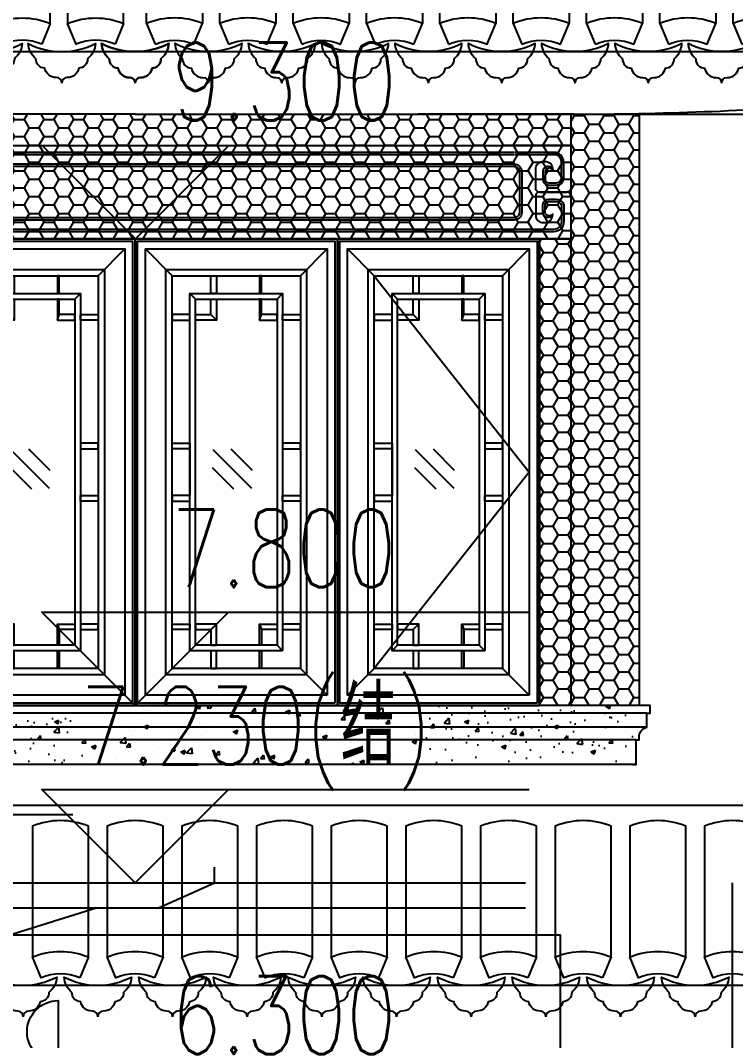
# Model space of a CAD drawing. Extents: x 296441 to 853063, y 459050 to 1117990.
# Drawn here: x 659930 to 662228, y 1060328 to 1063606 of the extents above; entities that cross this region are included whole.
import ezdxf
from ezdxf.xclip import XClip

# ---------------------------------------------------------------- set-up
doc = ezdxf.new("R2010")
doc.units = 0
doc.header["$LTSCALE"] = 1000
doc.header["$XCLIPFRAME"] = 0
for name, pattern in [('CENTER-1', [10, 6.25, -1.25, 1.25, -1.25]), ('CENTER2', [28.574999999999996, 19.05, -3.174999999999999, 3.174999999999999, -3.174999999999999]), ('E4-ELEV-S$0$HIDDEN2', [4.762499999999999, 3.175, -1.5875])]:
    doc.linetypes.add(name, pattern=pattern)
for name, color, linetype in [('00-景观-剖', 6, 'Continuous'), ('95', 95, 'Continuous'), ('E1-TEXT-S$0$A-ANNO-LEVL-TEXT', 255, 'Continuous'), ('E4-ELEV-S$0$$0$A-ELEV-HEVY', 2, 'Continuous'), ('E4-ELEV-S$0$A-ELEV-HDDN', 161, 'E4-ELEV-S$0$HIDDEN2'), ('E4-ELEV-S$0$A-ELEV-HEVY', 2, 'Continuous'), ('E4-ELEV-S$0$A-ELEV-MEDM', 4, 'Continuous'), ('E4-ELEV-S$0$A-ELEV-MEDM-HEVY', 2, 'Continuous'), ('E4-ELEV-S$0$A-ELEV-THIN', 144, 'Continuous'), ('E4-ELEV-S$0$A-ELEV-XTHIN', 5, 'Continuous'), ('E4-ELEV-S$0$LPM540255$0$A-ELEV-MEDM', 4, 'Continuous'), ('E4-ELEV-S$0$LPM540255$0$A-ELEV-THIN', 144, 'Continuous'), ('E4-ELEV-S$0$LPM540255$0$A-ELEV-THIN-GRAY', 252, 'Continuous'), ('E4-ELEV-S$0$LPM540255$0$A-WALL', 1, 'Continuous'), ('E4-TEXT-S$0$A-ANNO-LEVL', 3, 'Continuous'), ('E4-TEXT-S$0$A-ANNO-LEVL-TEXT', 255, 'Continuous'), ('E4-TEXT-S$0$G-XREF', 2, 'Continuous'), ('G-GRID', 8, 'CENTER2'), ('G-XREF', 2, 'Continuous'), ('ZT0_默认图层-----PM、LM、DY、JD', 7, 'Continuous'), ('ZT1_通用--填充---PM、LM、DY、JD', 8, 'Continuous'), ('主框线', 4, 'Continuous'), ('副框内口线', 6, 'Continuous'), ('花格栅', 6, 'Continuous'), ('铝合金花格条', 5, 'Continuous')]:
    doc.layers.add(name, color=color, linetype=linetype)
doc.layers.add('E4-ELEV-S$0$ENTR-DETL-P$0$A-ANNO-NPLT', color=215, linetype='Continuous', plot=False)
doc.layers.add('E4-TEXT-S$0$A-ANNO-NPLT', color=215, linetype='Continuous', plot=False)
doc.styles.add('E1-TEXT-S$0$GOA_01_thin_0.75', font='romans.shx', dxfattribs={"width": 0.75, "bigfont": 'hzdx.shx'})
doc.styles.add('E4-TEXT-S$0$GOA_01_thin_0.75', font='romans.shx', dxfattribs={"width": 0.75, "bigfont": 'hzdx.shx'})

# ---------------------------------------------------------------- blocks, each defined once
blk = doc.blocks.new('E4-ELEV-S$0$cfdhf')
at = {"layer": 'E4-ELEV-S$0$$0$A-ELEV-HEVY'}
blk.add_lwpolyline([(-1.164153218269348e-10, -190.000317406375), (9.999999999883585, -190.000317406375), (9.999999999883585, -110.000317406375), (19.99999999988358, -110.000317406375), (19.99999999988358, -100.000317406375, -0.3620499351813308), (44.99999999988358, -70.00031740637496), (44.99999999988358, -25.00031740637496), (54.99999999988358, -25.00031740637496), (54.99999999988358, -0.0003174063749611378), (0, 0.006060618790797889)], format="xyb", dxfattribs=at)
blk = doc.blocks.new('E4-ELEV-S$0$LPM540255$0$回纹头1A-E')
at = {"layer": 'E4-ELEV-S$0$LPM540255$0$A-ELEV-MEDM'}
for p, q in [((0, 0), (120, 0)), ((0, 0), (0, -200)), ((0, -200), (119.9999999998836, -200))]:
    blk.add_line(p, q, dxfattribs=at)
at = {"layer": 'E4-ELEV-S$0$LPM540255$0$A-ELEV-THIN'}
for points in [[(-1.164153218269348e-10, -91.99999999949068, 0.414213562390854), (7.999999999883585, -99.9999999999709), (67.00000000008731, -99.9999999999709), (7.999999999883585, -99.9999999999709), (67.00000000008731, -99.9999999999709, 0.414213562355336), (75.00000000008731, -91.9999999999709), (74.9999999999709, -50.40000000096916, 0.4142135623908541), (58.9999999999709, -34.39999999996508), (54.99999999915599, -34.39999999999418, 0.4272940225238311), (38.52088220507721, -52.43935514769692, -0.5965115786824848), (55.00000000008731, -56), (54.9999999999709, -72.0000000003929, -0.414213562355336), (46.9999999999709, -79.99999999994179), (31.00000000008731, -79.99999999991269, -0.3445430035071395), (19.99999999988358, -71.99999999991269), (19.99999999988358, -35.99999999902502, -0.414213427603688), (35.99999263870995, -19.99999999998545), (119.9999999997672, -19.99999999998545)], [(121.0000050608069, -45.00000000001455, 0.4142136971421124), (110, -56.00000000069849), (110, -143.9999999999127, 0.4142136971422424), (121.0000050606905, -154.9999999999272, 0.4142136971422424)], [(-1.164153218269348e-10, -108.0000000004511, -0.414213562390854), (7.999999999883585, -99.9999999999709), (67.00000000008731, -99.9999999999709), (7.999999999883585, -99.9999999999709), (67.00000000008731, -99.9999999999709, -0.414213562355336), (75.00000000008731, -107.9999999999709), (74.9999999999709, -149.5999999989726, -0.4142135623908541), (58.9999999999709, -165.5999999999767), (54.99999999915599, -165.5999999999476, -0.4272940225238311), (38.52088220507721, -147.5606448522449, 0.5965115786824848), (55.00000000008731, -143.9999999999418), (54.9999999999709, -127.9999999995489, 0.414213562355336), (46.9999999999709, -120), (31.00000000008731, -120.0000000000291, 0.3445430035071395), (19.99999999988358, -128.0000000000291), (19.99999999988358, -164.0000000009168, 0.414213427603688), (35.99999263870995, -179.9999999999563), (119.9999999997672, -179.9999999999563)]]:
    blk.add_lwpolyline(points, format="xyb", dxfattribs=at)
at = {"layer": 'E4-ELEV-S$0$LPM540255$0$A-ELEV-THIN-GRAY'}
for points in [[(38.48250360201928, -51.30087691385415, -0.7201932216565652), (60.00000000008731, -55.36506726680091), (59.9999999999709, -72.000000000422, -0.4142135623556092), (46.9999999999709, -84.99999999994179), (31.00000000008731, -84.99999999991269, -0.3693926074614691), (14.99999999988358, -71.99999999979627), (14.99999999988358, -35.99999999902502, -0.4142134276036953), (35.9999903383432, -14.99999999998545), (119.9999999997672, -14.99999999998545)], [(121.0000073611736, -40.00000000001455, 0.4142136971425143), (105, -56.00000000100408), (105, -143.9999999999127, 0.4142136971418046), (121.0000073611736, -159.9999999999272)], [(38.48250360201928, -148.6991230860876, 0.7201932216565652), (60.00000000008731, -144.6349327331409), (59.9999999999709, -127.9999999995198, 0.4142135623556092), (46.9999999999709, -115), (31.00000000008731, -115.0000000000291, 0.3693926074614691), (14.99999999988358, -128.0000000001455), (14.99999999988358, -164.0000000009168, 0.4142134276036953), (35.9999903383432, -184.9999999999563), (119.9999999997672, -184.9999999999563)]]:
    blk.add_lwpolyline(points, format="xyb", dxfattribs=at)
blk = doc.blocks.new('E4-ELEV-S$0$huixingwen111')
at = {"layer": 'E4-ELEV-S$0$A-ELEV-MEDM'}
for p, q in [((3.000015183177311, 300.0000000001164), (2800.000000006185, 300.0000000001164)), ((3.000015183177311, 8.731149137020111e-11), (2800.000000006185, 8.731149137020111e-11))]:
    blk.add_line(p, q, dxfattribs=at)
at = {"layer": 'E4-ELEV-S$0$LPM540255$0$A-ELEV-THIN'}
for p, q in [((2618.499992415804, 270.0000000001237), (33.59779423699365, 270.0000000002401)), ((2618.499992415804, 232.5000000000073), (181.5000000001164, 232.5000000000728)), ((2618.499992415804, 67.50000000011642), (181.5000075911084, 67.50000000013824)), ((2618.499992415804, 30.00000000000728), (53.99995055526961, 30.00000000012369))]:
    blk.add_line(p, q, dxfattribs=at)
at = {"layer": 'E4-ELEV-S$0$LPM540255$0$A-ELEV-THIN-GRAY'}
for p, q in [((2618.499992415804, 277.5000000001164), (179.9999999997235, 277.500000000131)), ((2618.499992415804, 240.0000000000073), (181.5000110418332, 240.0000000000728)), ((2618.499992415804, 60.00000000011642), (181.4999999993743, 60.00000000013097)), ((2618.499992415804, 22.50000000000728), (53.9999433538178, 22.50000000012369))]:
    blk.add_line(p, q, dxfattribs=at)
at = {"layer": 'E4-ELEV-S$0$LPM540255$0$A-WALL', "xscale": -1.500000000000582, "yscale": 1.500000000000582, "zscale": 1.500000000000582}
blk.add_blockref('E4-ELEV-S$0$LPM540255$0$回纹头1A-E', (2800.000000006185, 300.0000000044456), dxfattribs=at)
blk = doc.blocks.new('E4-ELEV-S$0$歇山-标准侧')
at = {"layer": 'E4-ELEV-S$0$A-ELEV-MEDM'}
for p, q in [((1989.574608374242, 1181.594348318409), (2056.954971940111, 1181.594348318409)), ((2057.938677372498, 1153.861710831057), (2057.46882895389, 1176.362101971637)), ((1930.034258659784, 964.4346766248345), (1944.844380883354, 948.9000106249005)), ((1834.22637700531, 826.4536259737797), (1831.453209308296, 810.91895997338)), ((1831.453209308296, 810.91895997338), (1852.74712081402, 798.345344166737)), ((1729.43536065807, 714.6337557411753), (1753.563146066706, 700.6441859300248)), ((1666.64771307804, 563.7698843665421), (1666.64771307804, 536.163464655634)), ((1666.64771307804, 536.163464655634), (1623.681401803013, 507.5746035827324)), ((1585.255142381269, 507.5746035827324), (1573.810236465506, 499.7994852131233)), ((1573.810236465506, 499.7994852131233), (1576.410197018267, 478.0822369372472)), ((1623.681401803013, 507.5746035827324), (1585.255142381269, 507.5746035827324)), ((1498.946563646517, 475.9843682111241), (1498.946563646517, 428.8542521474883)), ((1576.4101970185, 478.0822369372472), (1502.11697851037, 475.9843682111241)), ((1498.946563646517, 428.8542521474883), (1528.871813959995, 419.3953459137119)), ((1528.871813959995, 425.9706569076516), (1655.505989812402, 425.9706569076516)), ((1528.871813959995, 425.9706569076516), (1528.871813959995, 419.3953459137119)), ((1655.505989812402, 425.9706569076516), (1689.078081335028, 417.0032524876297)), ((1689.078081335028, 417.0032524876297), (1689.078081335028, 346.1445039873943)), ((1764.05674207522, 316.5966063099913), (1689.078081335028, 346.1445039873943)), ((1764.05674207522, 316.5966063099913), (1740.806588601175, 250.7774741277099)), ((1720.389946985146, 211.0755214067176), (1720.389946985146, 89.60634798370302)), ((1701.005693813873, 89.60634798370302), (1701.005693813873, 183.8016897961497)), ((1562.064071488188, 124.6146070919931), (1424.62489004372, 107.2045538290404)), ((1306.612876514293, 94.42729178629816), (1295.313957632607, 36.90915184188634)), ((1306.612876514293, 94.42729178629816), (1295.313957632607, 36.90915184188634)), ((1715.211724985245, 84.42812598403543), (1706.183915814006, 84.42812598403543)), ((1295.313957632607, 36.90915184188634), (1135.933057856135, 49.309933825396)), ((1295.313957632607, 36.90915184188634), (1135.933057856135, 49.309933825396))]:
    blk.add_line(p, q, dxfattribs=at)
for centre, radius, start, end in [((1412.334305062279, 1468.346894805785), 644.5412249690828, 296.2669937401397, 333.5834406220644), ((2024.623244471935, 1183.837577750441), 35.12034980756928, 183.6621256014461, 282.1680252529459), ((2030.573749066418, 1176.362101971637), 26.89507988733021, 273.0950593946383, 11.21802127661426), ((2035.128495898185, 1156.520278851036), 22.96458932374894, 288.1451681910186, 353.3520672662202), ((2423.199771390617, 6030.255778597668), 5427.143023274036, 244.537985614075, 254.4881045799999), ((1570.64667982221, 1279.853352841455), 478.1719075071324, 318.7279981135825, 341.9620216033875), ((2022.586987417511, 1198.621324526146), 66.88836849820377, 272.3392693149549, 287.1227589128908), ((1368.672919280914, 1358.223709063139), 706.7668945757389, 311.2014603313185, 324.6092542997498), ((1235.563552005769, 1648.769644852262), 888.0560095794029, 252.7199426489645, 301.3493511070309), ((1551.097659962339, 1110.013254710473), 433.7387274557778, 294.277969306935, 314.0641650329893), ((1716.718545574084, 696.007605873514), 37.13519166619599, 295.9837296645107, 7.17248445638002), ((1605.553034007171, 677.5118746482767), 128.3014931528567, 298.9054671468698, 353.3374314651888), ((1852.780317567842, 168.0946481684223), 139.1925489650019, 143.5573682523586, 162.0138450842514), ((1630.488214833982, 190.9038017122075), 61.26672068315759, 328.2186206201019, 12.19870253224276), ((1635.70166395008, 162.0064863543957), 68.84509575495693, 18.45641900321601, 41.73330082249451), ((1581.42462816005, 151.4221282200888), 33.06772359390928, 196.8425823214462, 261.7375797198549), ((1649.530764036201, 160.0357680204324), 33.06772359390928, 292.6787061863859, 357.5737036004757), ((1329.770109645644, 118.0327339000069), 33.06772359393472, 196.8425823214462, 241.8881586078093), ((1397.876245521795, 126.6463737003505), 33.06772359390928, 292.6787061863859, 323.989077313485), ((1397.876245521795, 126.6463737003505), 33.06772359390928, 292.6787061863859, 323.989077313485), ((1612.018980349734, 136.2025233828463), 39.44350919701522, 206.3463534965254, 264.7999707433548), ((1612.018980349734, 136.2025233828463), 39.44350919701522, 206.3463534965254, 264.7999707433548), ((1653.520150832454, 72.91348203131929), 32.21109745441515, 120.9986230056416, 155.3225652541167), ((1623.688905346295, 137.6784627991728), 39.44350919701522, 289.6163151847314, 348.0699324105252), ((1110.587787357479, 79.53256906988099), 39.44350919701522, 310.8832665814672, 343.6509912410173), ((1329.770109645877, 118.0327339009382), 33.06772359483405, 241.8881586078093, 261.7375797198549), ((1329.770109645877, 118.0327339009382), 33.06772359483405, 241.8881586078093, 261.7375797198549), ((1360.364461835328, 102.8131290627643), 39.44350919701522, 206.3463534965254, 264.7999707433548), ((1360.364461835328, 102.8131290627643), 39.44350919701522, 206.3463534965254, 264.7999707433548), ((1401.865632317815, 39.52408771123737), 32.21109745441515, 120.9986230056416, 155.3225652541167), ((1401.865632317815, 39.52408771123737), 32.21109745441515, 120.9986230056416, 155.3225652541167), ((1372.034386831889, 104.2890684790909), 39.44350919701522, 289.6163151847314, 348.0699324105252), ((1372.034386831889, 104.2890684790909), 39.44350919701522, 289.6163151847314, 348.0699324105252), ((1599.251273914328, 66.04989254521206), 32.21109745441515, 39.09372066061793, 73.41766288387977), ((1599.251273914328, 66.04989254521206), 32.21109745441515, 39.09372066061793, 73.41766288387977), ((1622.050218718912, 207.4881493397988), 117.7883220738937, 269.0901812610056, 269.5454945690967), ((1706.183915814006, 89.60634798370302), 5.178222000000003, 180, 270), ((1715.211724985245, 89.60634798370302), 5.178222000000003, 270, 0), ((1098.83883401411, 78.96016892557964), 39.44350919701522, 201.9274122973871, 217.2655814483861), ((1098.83883401411, 78.96016892557964), 39.44350919701522, 217.2655814483861, 260.3810295706576), ((1080.703917195176, 9.999812683090568), 32.21109745441515, 34.67477946357263, 68.99872172315337), ((1080.703917195176, 9.999812683090568), 32.21109745441515, 34.67477946357263, 68.99872172315337), ((1135.3403011552, 12.66165609750897), 32.21109745441515, 116.5796818365638, 150.9036240732215), ((1135.3403011552, 12.66165609750897), 32.21109745441515, 116.5796818365638, 150.9036240732215), ((1110.587787357479, 79.53256906988099), 39.44350919701522, 285.1973739874126, 310.8832665814672), ((1110.587787357479, 79.53256906988099), 39.44350919701522, 285.1973739874126, 310.8832665814672), ((1347.596755399922, 32.66049822513014), 32.21109745441515, 39.09372066061793, 73.41766288387977), ((1347.596755399922, 32.66049822513014), 32.21109745441515, 39.09372066061793, 73.41766288387977)]:
    blk.add_arc(centre, radius, start, end, dxfattribs=at)
at = {"layer": 'E4-ELEV-S$0$A-ELEV-MEDM-HEVY'}
blk.add_line((1.699518179520965e-06, 3.725290298461914e-09), (-499.9999999999709, 3.725290298461914e-09), dxfattribs=at)
blk.add_line((1.699518179520965e-06, 3.725290298461914e-09), (-499.9999999999709, 3.725290298461914e-09), dxfattribs=at)
for centre, radius, start, end in [((-27.13426432028064, 11903.85003999108), 11903.88096556716, 274.1615167951015, 274.5765213657625), ((182.8985732340661, 7243.284182474017), 7243.308409298905, 275.8620309257637, 277.0194885439747), ((182.8985732340661, 7243.284182474017), 7243.308409298905, 275.8620309257637, 277.0194885439747), ((-27.13426489094854, 11903.85004724981), 11903.88097284817, 270.1306028015816, 274.1615167951015)]:
    blk.add_arc(centre, radius, start, end, dxfattribs=at)
at = {"layer": 'E4-ELEV-S$0$A-ELEV-THIN'}
for p, q in [((1930.034258659784, 964.4346766248345), (1873.18740500728, 964.4346766248345)), ((1873.18740500728, 964.4346766248345), (1889.834532483801, 948.9000106249005)), ((1944.844380883354, 948.9000106249005), (1889.834532483801, 948.9000106249005)), ((1760.676161296986, 826.4536259737797), (1757.902993599972, 810.91895997338)), ((1834.22637700531, 826.4536259737797), (1760.676161296986, 826.4536259737797)), ((1831.453209308296, 810.91895997338), (1757.902993599972, 810.91895997338)), ((1772.736822476465, 810.91895997338), (1794.030733982421, 798.345344166737)), ((1852.74712081402, 798.345344166737), (1794.030733982421, 798.345344166737)), ((1729.43536065807, 714.6337557411753), (1649.540339635074, 714.6337557411753)), ((1649.540339635074, 714.6337557411753), (1673.232224781153, 700.6441859300248)), ((1753.563146066706, 700.6441859300248), (1673.232224781153, 700.6441859300248)), ((1585.197413391754, 564.8213731544092), (1585.197413391754, 536.163464655634)), ((1585.197413391754, 563.7698843665421), (1666.64771307804, 563.7698843665421)), ((1585.197413391754, 536.163464655634), (1532.709060142835, 507.5746035827324)), ((1666.64771307804, 536.163464655634), (1585.197413391754, 536.163464655634)), ((1521.963301543001, 521.7682007751428), (1487.637868160004, 499.4317821809091)), ((1573.810236465506, 499.7994852131233), (1487.637868160004, 499.4317821809091)), ((1487.637868160004, 499.4317821809091), (1490.227146985329, 477.8037574635819)), ((1532.709060142835, 507.5746035827324), (1521.963301543001, 521.7682007751428)), ((1585.255142381269, 507.5746035827324), (1532.709060142835, 507.5746035827324)), ((1412.643428301759, 483.8819429604337), (1412.643428301759, 425.1048494577408)), ((1493.397561849182, 477.8037574635819), (1415.813843165379, 483.8819429604337)), ((1502.11697851037, 475.9843682111241), (1415.813843165379, 483.8819429604337)), ((1528.871813959995, 383.2308035115711), (1412.643428301759, 425.1048494577408)), ((1557.89444065452, 417.0032524876297), (1528.871813959995, 425.9706569076516)), ((1528.871813959995, 419.3953459137119), (1528.871813959995, 383.2308035115711)), ((1557.89444065452, 417.0032524876297), (1689.078081335028, 417.0032524876297)), ((1557.89444065452, 345.4685878967866), (1557.89444065452, 417.0032524876297)), ((1637.650626515358, 314.5804747170769), (1557.89444065452, 345.4685878967866)), ((1637.8833552672, 314.691302340012), (1661.126053448854, 248.8932754322886)), ((1685.831663679885, 209.9976179860532), (1720.389946985146, 211.0755214067176))]:
    blk.add_line(p, q, dxfattribs=at)
for centre, radius, start, end in [((1265.203130220849, 1495.143420771696), 807.0295220756068, 304.9693747245255, 334.2050259213987), ((2023.027172950184, 1177.664403346367), 45.93282474003929, 227.198727413928, 272.857653131345), ((2152.963874667737, 5437.107608536258), 4846.3336693051, 244.5611003516773, 255.6448268103759), ((2227.8480903421, 5625.86325267842), 5073.664973616526, 244.7639143257717, 255.3305882455913), ((2411.432153764734, 6101.790040267166), 5632.368548867882, 245.2292575734975, 254.6868800295148), ((2169.893892167223, 5481.505587110296), 4945.1896873904, 244.7137590927619, 255.5346398267261), ((1454.256370246731, 1294.159596404992), 555.8169815604288, 300.6141228131049, 321.5980135863578), ((1454.256370246731, 1294.159596404992), 555.8169815604288, 300.6141228131049, 321.5980135863578), ((3025.691488954559, 8396.833913603798), 8145.804320366338, 248.2640610532893, 254.958193990054), ((1236.131919802254, 1663.430772865657), 964.3347994732785, 252.8268820366579, 300.6500271080029), ((1222.445789110468, 1673.107667829376), 1021.417813197765, 253.6324403816677, 300.3362907433498), ((1225.671943997353, 1692.381537612528), 1014.958965048192, 253.8281006369892, 300.2713252977943), ((1417.915641472762, 1283.924166154116), 614.2062806385669, 288.5699424226397, 307.7603113156127), ((1560.806573358219, 1145.622432333417), 396.1576010894355, 296.7525703695703, 302.3415032526664), ((1224.444394089835, 1630.886809586547), 1007.359311376853, 252.6449978395941, 292.7201374066236), ((1636.387624288531, 696.007605873514), 37.13519166619599, 295.9837296645107, 7.17248445638002), ((1525.222112721385, 677.5118746482767), 128.3014931528567, 298.9054671468698, 353.3374314651888), ((1202.461978837469, 1453.013391025364), 967.6134027785832, 252.5103467138861, 293.4316883206267), ((1459.692731707211, 337.2621098291129), 99.64930434497875, 66.80137954005774, 118.1738730014246), ((1624.247884153476, 197.9886433989741), 161.7192428044881, 66.36672456124246, 114.2236965542351), ((1701.67065095072, 228.0980567596853), 107.6000564334951, 90.196164243289, 126.5113010124422), ((1702.178656397242, 202.9405850586481), 61.61952581275882, 90.81492846144441, 131.7765403438281), ((1703.198574495123, 206.4633918097243), 58.12142992667493, 49.67974608480628, 91.86970795778238), ((1201.687327672815, -70.22547898627818), 559.3931731479777, 29.80659111680115, 34.78322266048583)]:
    blk.add_arc(centre, radius, start, end, dxfattribs=at)
blk = doc.blocks.new('E4-ELEV-S$0$gf')
at = {"layer": 'E4-ELEV-S$0$A-ELEV-HEVY', "ltscale": 0.1}
blk.add_line((0, 0), (-1409.610055817175, 0), dxfattribs=at)
at = {"layer": 'E4-ELEV-S$0$A-ELEV-THIN'}
for points in [[(-1686.427215351374, 291.4999984212845), (-1686.427216222044, 579.9200351212639, 0.199999999910216), (-1866.427216181997, 579.9200350942556), (-1866.427215383388, 291.499998503823)], [(-1450.784162068274, 291.4999991326331), (-1450.784162938944, 579.9200358326052, 0.199999999910216), (-1630.784162898897, 579.9200358055969), (-1630.784162100405, 291.4999992151716)], [(-1215.14110878529, 291.4999998439744), (-1215.14110965596, 579.9200365439538, 0.199999999910216), (-1395.141109615914, 579.9200365169454), (-1395.141108817304, 291.4999999265128)], [(-979.4980555021903, 291.5000005553229), (-979.4980563728604, 579.9200372553023, 0.199999999910216), (-1159.498056332814, 579.920037228294), (-1159.498055534321, 291.5000006378614)], [(-743.8550022192067, 291.5000010309741), (-743.8550030898768, 579.9200377309535, 0.199999999910216), (-923.85500304983, 579.9200377039451), (-923.8550022513373, 291.5000011135126)], [(-508.2119489362231, 291.5000017423226), (-508.2119498068932, 579.920038442302, 0.199999999910216), (-688.2119497668464, 579.9200384152937), (-688.2119489682373, 291.5000018248611)], [(-272.568895653123, 291.5000024536712), (-272.5688965237932, 579.9200391536433, 0.199999999910216), (-452.5688964837464, 579.920039126635), (-452.5688956852537, 291.5000025362096)], [(-36.92584237013943, 291.5000031650125), (-36.92584324080963, 579.9200398649918, 0.199999999910216), (-216.9258432007628, 579.9200398379835), (-216.9258424021536, 291.5000032475509)], [(-1922.070268540294, 291.4999980606517), (-1922.070269356132, 579.9200350942556, 0.195296379146535), (-2102.070269316086, 540.1774712007027), (-2102.070268573822, 291.4999980336434)], [(-1949.762535743997, 225.0383625888644, 0.1999999998863418), (-2074.377920421422, 225.0383626289113), (-2102.070268587791, 291.4999980071007, -0.1999999999128089), (-1922.070268540294, 291.4999980606517), (-1949.762616632157, 225.0383626289113)], [(-1714.119482460897, 225.0383630645156, 0.1999999998863418), (-1838.734867138322, 225.0383631045624), (-1866.427215304691, 291.4999984827518, -0.1999999999128089), (-1686.427215257194, 291.4999985363029), (-1714.119563349057, 225.0383631045624)], [(-1478.476429177914, 225.0383637758641, 0.1999999998863418), (-1603.091813855339, 225.038363815911), (-1630.784162021708, 291.4999991941004, -0.1999999999128089), (-1450.78416197421, 291.4999992476514), (-1478.476510066073, 225.038363815911)], [(-1242.833375894814, 225.0383644872054, 0.1999999998863418), (-1367.448760572239, 225.0383645272523), (-1395.141108738608, 291.4999999054417, -0.1999999999128089), (-1215.14110869111, 291.4999999589927), (-1242.833456782973, 225.0383645272523)], [(-1007.19032261183, 225.0383651985539, 0.1999999998863418), (-1131.805707289255, 225.0383652386008), (-1159.498055455624, 291.5000006167902, -0.1999999999128089), (-979.4980554081267, 291.5000006703413), (-1007.19040349999, 225.0383652386008)], [(-771.5472693287302, 225.0383656742051, 0.1999999998863418), (-896.1626540061552, 225.038365714252), (-923.8550021725241, 291.5000010924414, -0.1999999999128089), (-743.8550021250267, 291.5000011459924), (-771.5473502168898, 225.038365714252)], [(-535.9042160457466, 225.0383663855537, 0.1999999998863418), (-660.5196007231716, 225.0383664256005), (-688.2119488895405, 291.5000018037899, -0.1999999999128089), (-508.2119488420431, 291.500001857341), (-535.9042969339062, 225.0383664256005)], [(-300.2611627626466, 225.0383670969022, 0.1999999998863418), (-424.8765474400716, 225.0383671369491), (-452.5688956064405, 291.5000025151385, -0.1999999999128089), (-272.568895558943, 291.5000025686895), (-300.2612436508061, 225.0383671369491)], [(-64.61810947966296, 225.0383678082435, 0.1999999998863418), (-189.233494157088, 225.0383678482904), (-216.9258423234569, 291.5000032264797, -0.1999999999128089), (-36.92584227595944, 291.5000032800308), (-64.61819036782254, 225.0383678482904)], [(-1885.144219737966, 99.99999686364754, 0.4086840473709477), (-1902.803755917121, 117.9967767241105, -0.3710916077769059), (-1939.985029332805, 148.2109114796549, -0.424353686270066), (-1968.272122786846, 178.1812275889024, -0.213335491750496), (-1993.144226463046, 227.5605320053801, 0.2445723906024019), (-1777.144626145717, 227.5605319918759, -0.213335491750496), (-1802.016729788389, 178.1812276024066, -0.424353686270066), (-1830.303823195864, 148.2109114931591, -0.3710916077769059), (-1867.485096605029, 117.9967766570553, 0.4086840473709477), (-1885.144632790703, 99.99999683663918)], [(-1649.501166454982, 99.99999757499609, 0.4086840473709477), (-1667.160702634137, 117.9967774354591, -0.3710916077769059), (-1704.341976049822, 148.2109121910034, -0.424353686270066), (-1732.629069503862, 178.181228300251, -0.213335491750496), (-1757.501173180062, 227.5605327167286, 0.2445723906024019), (-1541.501572862733, 227.5605327032245, -0.213335491750496), (-1566.373676505405, 178.1812283137551, -0.424353686270066), (-1594.66076991288, 148.2109122045076, -0.3710916077769059), (-1631.842043322045, 117.9967773684039, 0.4086840473709477), (-1649.50157950772, 99.99999754798773)], [(-1413.858113171882, 99.99999828633736, 0.4086840473709477), (-1431.517649351037, 117.9967781468004, -0.3710916077769059), (-1468.698922766722, 148.2109129023447, -0.424353686270066), (-1496.986016220762, 178.1812290115922, -0.213335491750496), (-1521.858119896962, 227.5605334280699, 0.2445723906024019), (-1305.858519579633, 227.5605334145657, -0.213335491750496), (-1330.730623222305, 178.1812290250964, -0.424353686270066), (-1359.01771662978, 148.2109129158489, -0.3710916077769059), (-1396.198990038945, 117.9967780797451, 0.4086840473709477), (-1413.85852622462, 99.999998259329)], [(-1178.215059888898, 99.9999989976859, 0.4086840473709477), (-1195.874596068054, 117.9967788581489, -0.3710916077769059), (-1233.055869483738, 148.2109136136933, -0.424353686270066), (-1261.342962937779, 178.1812297229408, -0.213335491750496), (-1286.215066613979, 227.5605341394185, 0.2445723906024019), (-1070.21546629665, 227.5605341259143, -0.213335491750496), (-1095.087569939322, 178.1812297364449, -0.424353686270066), (-1123.374663346796, 148.2109136271974, -0.3710916077769059), (-1160.555936755962, 117.9967787910937, 0.4086840473709477), (-1178.215472941636, 99.99999897067755)], [(-942.5720066057984, 99.99999947333708, 0.4086840473709477), (-960.2315427849535, 117.9967793338001, -0.3710916077769059), (-997.4128162006382, 148.2109140893444, -0.424353686270066), (-1025.699909654679, 178.1812301985919, -0.213335491750496), (-1050.572013330879, 227.5605346150696, 0.2445723906024019), (-834.5724130135495, 227.5605346015655, -0.213335491750496), (-859.4445166562218, 178.1812302120961, -0.424353686270066), (-887.7316100636963, 148.2109141028486, -0.3710916077769059), (-924.9128834728617, 117.9967792667449, 0.4086840473709477), (-942.5724196585361, 99.99999944632873)], [(-706.9289533228148, 100.0000001846856, 0.4086840473709477), (-724.5884895019699, 117.9967800451486, -0.3710916077769059), (-761.7697629176546, 148.210914800693, -0.424353686270066), (-790.0568563716952, 178.1812309099405, -0.213335491750496), (-814.9289600478951, 227.5605353264182, 0.2445723906024019), (-598.9293597305659, 227.560535312914, -0.213335491750496), (-623.8014633732382, 178.1812309234447, -0.424353686270066), (-652.0885567807127, 148.2109148141972, -0.3710916077769059), (-689.2698301898781, 117.9967799780934, 0.4086840473709477), (-706.9293663755525, 100.0000001576773)], [(-471.2859000397148, 100.0000008960342, 0.4086840473709477), (-488.9454362188699, 117.9967807564972, -0.3710916077769059), (-526.1267096345546, 148.2109155120415, -0.424353686270066), (-554.4138030885952, 178.181231621289, -0.213335491750496), (-579.2859067647951, 227.5605360377667, 0.2445723906024019), (-363.2863064474659, 227.5605360242625, -0.213335491750496), (-388.1584100901382, 178.1812316347932, -0.424353686270066), (-416.4455034976127, 148.2109155255457, -0.3710916077769059), (-453.6267769067781, 117.9967806894419, 0.4086840473709477), (-471.2863130924525, 100.0000008690258)], [(-235.6428467567312, 100.0000016073755, 0.4086840473709477), (-253.3023829358863, 117.9967814678384, -0.3710916077769059), (-290.483656351571, 148.2109162233828, -0.424353686270066), (-318.7707498056116, 178.1812323326303, -0.213335491750496), (-343.6428534818115, 227.560536749108, 0.2445723906024019), (-127.6432531644823, 227.5605367356038, -0.213335491750496), (-152.5153568071546, 178.1812323461345, -0.424353686270066), (-180.8024502146291, 148.210916236887, -0.3710916077769059), (-217.9837236237945, 117.9967814007832, 0.4086840473709477), (-235.6432598094689, 100.0000015803671)], [(0.0002065262524411082, 100.0000020830339, 0.4086840473709477), (-17.65932965290267, 117.9967819434969, -0.3710916077769059), (-54.84060306858737, 148.2109166990413, -0.424353686270066), (-83.12769652262796, 178.1812328082888, -0.213335491750496), (-107.9998001988279, 227.5605372247664, 0.2445723906024019), (107.9998001185013, 227.5605372112623, -0.213335491750496), (83.127696475829, 178.1812328217929, -0.424353686270066), (54.84060306835454, 148.2109167125454, -0.3710916077769059), (17.6593296591891, 117.9967818764417, 0.4086840473709477), (-0.0002065264852717519, 100.0000020560256)]]:
    blk.add_lwpolyline(points, format="xyb", dxfattribs=at)
at = {"layer": 'E4-ELEV-S$0$A-ELEV-MEDM', "ltscale": 0.1, "xscale": -1}
blk.add_blockref('E4-ELEV-S$0$歇山-标准侧', (-1409.610053028562, -6.51925802230835e-09), dxfattribs=at)
blk = doc.blocks.new('yankou-900-S')
at = {"layer": '00-景观-剖', "ltscale": 0.04}
blk.add_lwpolyline([(754.9999999996508, -170, -0.9999999999986356), (755.0000000001164, 30), (754.9999999998836, -170)], format="xyb", dxfattribs=at)
blk = doc.blocks.new('单层玻璃')
at = {"layer": '95'}
for p, q in [((-1.216571543132886, -0.08520069334190339), (0.08520069322548807, 1.216571543191094)), ((-1.183139254106209, -1.183139254106209), (1.183139254106209, 1.183139254106209)), ((-0.08520069322548807, -1.216571543249302), (1.216571543132886, 0.08520069334190339))]:
    blk.add_line(p, q, dxfattribs=at)
blk = doc.blocks.new('20200327103007')
at = {"color": 8}
for p, q in [((118.8000094052404, -118.8000094052404), (33.00000940542668, -33.00000940519385)), ((531.1999905947596, -118.8000094052404), (616.999990595039, -33.00000940519385)), ((118.8000094052404, -1381.19999059476), (33.00000940542668, -1466.999990594806)), ((531.1999905947596, -1381.19999059476), (616.999990595039, -1466.999990594806))]:
    blk.add_line(p, q, dxfattribs=at)
blk.add_lwpolyline([(616.999990595039, -1466.999990594806), (33.00000940542668, -1466.999990594806), (33.00000940542668, -33.00000940519385), (616.999990595039, -33.00000940519385)], close=True)
at = {"color": 2, "ltscale": 250}
blk.add_lwpolyline([(531.1999905947596, -1381.19999059476), (118.8000094052404, -1381.19999059476), (118.8000094052404, -118.8000094052404), (531.1999905947596, -118.8000094052404)], close=True, dxfattribs=at)
at = {"layer": '主框线'}
blk.add_lwpolyline([(642, -1492), (8, -1492), (8, -8), (642, -8)], close=True, dxfattribs=at)
at = {"layer": '副框内口线', "linetype": 'CENTER-1', "ltscale": 40}
blk.add_lwpolyline([(650, -1500), (0, -1500), (0, 0), (650, 0)], close=True, dxfattribs=at)
at = {"layer": '花格栅', "color": 6, "ltscale": 250}
blk.add_lwpolyline([(551.1999905947596, -1401.19999059476), (98.80000940524042, -1401.19999059476), (98.80000940524042, -98.80000940524042), (551.1999905947596, -98.80000940524042)], close=True, dxfattribs=at)
at = {"layer": '铝合金花格条'}
for p, q in [((175.800009411294, -675), (175.8000094103627, -825)), ((474.1999905924313, -675), (474.1999905915, -825))]:
    blk.add_line(p, q, dxfattribs=at)
for points in [[(243.8000094075687, -118.8000094013987), (261.8000094075687, -118.8000094004674), (261.8000094103627, -175.8000094004674), (243.8000094103627, -175.8000094013987)], [(406.1999905942939, -118.8000094013987), (400.1999905942939, -118.8000094004674), (400.1999905915, -175.8000094004674), (406.1999905915, -175.8000094013987)], [(474.1999905915, -1324.19999059476), (175.8000094103627, -1324.19999059476), (175.8000094103627, -175.8000094055897), (474.1999905915, -175.8000094055897)], [(456.1999905915, -1306.19999059476), (193.8000094103627, -1306.19999059476), (193.8000094103627, -193.8000094055897), (456.1999905915, -193.8000094055897)], [(118.8000094061717, -243.8000094027957), (118.8000094052404, -261.8000094027957), (175.8000094052404, -261.8000094055897), (175.8000094061717, -243.8000094055897)], [(531.1999905947596, -243.8000094027957), (531.1999905956909, -261.8000094027957), (474.1999905956909, -261.8000094055897), (474.1999905947596, -243.8000094055897)], [(175.800009411294, -675), (118.800009411294, -675), (118.800009411294, -657), (175.800009411294, -657)], [(474.1999905915, -675), (531.1999905915, -675), (531.1999905915, -657), (474.1999905915, -657)], [(175.800009411294, -825), (118.800009411294, -825), (118.800009411294, -843), (175.800009411294, -843)], [(474.1999905915, -825), (531.1999905915, -825), (531.1999905915, -843), (474.1999905915, -843)], [(118.8000094061717, -1256.199990597088), (118.8000094052404, -1238.199990597088), (175.8000094052404, -1238.199990594294), (175.8000094061717, -1256.199990594294)], [(531.1999905947596, -1256.199990597554), (531.1999905956909, -1238.199990597554), (474.1999905956909, -1238.19999059476), (474.1999905947596, -1256.19999059476)], [(243.8000094075687, -1381.199990598951), (261.8000094075687, -1381.199990599882), (261.8000094103627, -1324.199990599882), (243.8000094103627, -1324.199990598951)], [(406.1999905942939, -1381.199990598951), (400.1999905942939, -1381.199990599882), (400.1999905915, -1324.199990599882), (406.1999905915, -1324.199990598951)]]:
    blk.add_lwpolyline(points, close=True, dxfattribs=at)
for points in [[(193.8000094103627, -193.8000094055897), (175.8000094103627, -175.8000094055897)], [(261.8000094094314, -261.8000094055897), (243.8000094094314, -243.8000094055897), (243.8000094094314, -193.8000094055897), (261.8000094094314, -193.8000094055897), (261.8000094094314, -261.8000094055897), (193.8000094094314, -261.8000094055897), (193.8000094094314, -243.8000094055897), (243.8000094094314, -243.8000094055897)], [(400.1999905924313, -261.8000094055897), (406.1999905924313, -243.8000094055897), (406.1999905924313, -193.8000094055897), (400.1999905924313, -193.8000094055897), (400.1999905924313, -261.8000094055897), (456.1999905924313, -261.8000094055897), (456.1999905924313, -243.8000094055897), (406.1999905924313, -243.8000094055897)], [(456.1999905915, -193.8000094055897), (474.1999905915, -175.8000094055897)], [(261.8000094094314, -1238.19999059476), (243.8000094094314, -1256.19999059476), (243.8000094094314, -1306.19999059476), (261.8000094094314, -1306.19999059476), (261.8000094094314, -1238.19999059476), (193.8000094094314, -1238.19999059476), (193.8000094094314, -1256.19999059476), (243.8000094094314, -1256.19999059476)], [(400.1999905924313, -1238.19999059476), (406.1999905924313, -1256.19999059476), (406.1999905924313, -1306.19999059476), (400.1999905924313, -1306.19999059476), (400.1999905924313, -1238.19999059476), (456.1999905924313, -1238.19999059476), (456.1999905924313, -1256.19999059476), (406.1999905924313, -1256.19999059476)]]:
    blk.add_lwpolyline(points, dxfattribs=at)
at = {"layer": '铝合金花格条', "elevation": -0.06302419923047158}
for points in [[(193.8000094103627, -1306.19999059476), (175.8000094103627, -1324.19999059476)], [(456.1999905915, -1306.19999059476), (474.1999905915, -1324.19999059476)]]:
    blk.add_lwpolyline(points, dxfattribs=at)
at = {"extrusion": (0, 0, -1), "xscale": 52.5, "yscale": 52.5, "zscale": -52.5}
blk.add_blockref('单层玻璃', (-313.1052317788854, -740.4806957957335), dxfattribs=at)
blk = doc.blocks.new('20200327103958')
at = {"ltscale": 1000}
blk.add_lwpolyline([(0, -1500), (2600, -1500), (2600, 0), (0, 0)], close=True, dxfattribs=at)
at = {"layer": 'ZT0_默认图层-----PM、LM、DY、JD', "ltscale": 1000}
for points in [[(531.1999905947596, -118.8000094052404), (33.00000940542668, -750), (531.1999905947596, -1381.19999059476)], [(2068.80000940524, -118.8000094052404), (2566.999990594573, -750), (2068.80000940524, -1381.19999059476)]]:
    blk.add_lwpolyline(points, dxfattribs=at)
at = {"ltscale": 1000}
for p in [(0, 0), (650, 0), (1300, 0), (1950, 0)]:
    blk.add_blockref('20200327103007', p, dxfattribs=at)
blk = doc.blocks.new('D4-ELEV-S$0$YQB11241799')
at = {"ltscale": 1000}
blk.add_blockref('20200327103958', (-1300.000000000116, 0), dxfattribs=at)
blk = doc.blocks.new('E4-ELEV-S')
at = {"layer": 'ZT1_通用--填充---PM、LM、DY、JD', "ltscale": 1000}
h = blk.add_hatch(dxfattribs=at)
h.set_pattern_fill('HONEY', color=256, scale=20)
h.set_pattern_definition([(0, (399.9999999850988, 9300.000000004191), (47.625, 27.4963), [31.75, -63.5]), (120, (399.9999999850988, 9300.000000004191), (-47.62499431007805, 27.49630985523391), [31.74999999999994, -63.49999999999989]), (59.99999999999999, (399.9999999850988, 9300.000000004191), (5.689921946938625e-06, 54.99260985523389), [-63.5, 31.75])])
h.paths.add_polyline_path([(3199.999999991385, 9300.000000004191), (399.9999999850988, 9300.000000004191), (399.9999999850988, 9700), (3199.999999991385, 9700)])
h = blk.add_hatch(dxfattribs=at)
h.set_pattern_fill('HONEY', color=256, scale=20)
h.set_pattern_definition([(0, (3199.999999991385, 7800.004977364792), (47.625, 27.4963), [31.75, -63.5]), (120, (3199.999999991385, 7800.004977364792), (-47.62499431007805, 27.49630985523391), [31.74999999999994, -63.49999999999989]), (59.99999999999999, (3199.999999991385, 7800.004977364792), (5.689921946938625e-06, 54.99260985523389), [-63.5, 31.75])])
h.paths.add_polyline_path([(3199.999999991385, 7800.004977364792), (3419.999999991385, 7800.004977364792), (3419.999999991385, 9699.999999998836), (3199.999999991385, 9699.999999998836)])
h = blk.add_hatch(dxfattribs=at)
h.set_pattern_fill('HONEY', color=256, scale=20)
h.set_pattern_definition([(0, (3099.999999989523, 7800.004593243124), (47.625, 27.4963), [31.75, -63.5]), (120, (3099.999999989523, 7800.004593243124), (-47.62499431007805, 27.49630985523391), [31.74999999999994, -63.49999999999989]), (59.99999999999999, (3099.999999989523, 7800.004593243124), (5.689921946938625e-06, 54.99260985523389), [-63.5, 31.75])])
h.paths.add_polyline_path([(3199.999999991385, 7800.004593243124), (3099.999999989523, 7800.004593243124), (3099.999999989523, 9299.999999999767), (3199.999999991385, 9299.999999999767)])
h = blk.add_hatch(dxfattribs=at)
h.set_pattern_fill('混凝土', color=256, scale=20)
h.set_pattern_definition([(49.99999999999999, (189.205779951415, 7609.999874944566), (143.4520365201507, -12.55042699651902), [15, -165]), (355, (189.205779951415, 7609.999874944566), (-27.7502667226, 150.4384267400024), [12, -132]), (100.4514, (201.1601159514394, 7608.95400694455), (115.7018763428043, 137.8879084121907), [12.748038, -140.2284224]), (46.18420000000002, (189.205779951415, 7649.999874944566), (213.4482097251289, -33.10380286580362), [22.49999999999994, -247.4999999999995]), (96.6356, (206.9931289514061, 7647.241213544505), (186.9325411097407, 194.8235741800883), [19.1220576, -210.3426]), (351.1842, (189.205779951415, 7649.999874944566), (186.9323890267254, 194.8237201850649), [18, -198]), (21, (209.205779951415, 7639.999874944566), (119.3814104236923, -80.52377813306776), [15, -165]), (326.0000000000001, (209.205779951415, 7639.999874944566), (48.66306638431634, 145.0300090093706), [12, -132]), (71.4514, (219.1542265514145, 7633.289553744486), (168.044525716298, 64.50609934199048), [12.748038, -140.2284224]), (37.50000000000001, (189.205779951415, 7609.999874944566), (2.431971063458134, 66.5787707662623), [0, -130.4, 0, -134, 0, -132.5]), (7.499999999999999, (189.205779951415, 7609.999874944566), (52.61390748842972, 78.88234237647205), [0, -76.39999999999999, 0, -127.4, 0, -50.5]), (327.5, (144.6057799514383, 7609.999874944566), (106.7644872344818, -4.510974346875951), [0, -50, 0, -156, 0, -207]), (317.5, (124.6057799514383, 7609.999874944566), (116.6372338684772, 20.02099646646354), [0, -65, 0, -103.6, 0, -147])])
h.paths.add_polyline_path([(189.205779951415, 7609.999874944566), (3399.999999989988, 7609.999874944566), (3399.999999989988, 7800.006252969848), (189.205779951415, 7800.006252969848)])
at = {"layer": 'E4-ELEV-S$0$A-ELEV-HDDN'}
for p, q in [((-120.0000000111759, 7230), (3719.999999988824, 7230)), ((3719.999999988824, 6700), (3719.999999988824, 7230)), ((-120.0000000111759, 7149.999999999767), (3719.999999988824, 7149.999999999767))]:
    blk.add_line(p, q, dxfattribs=at)
at = {"layer": 'E4-ELEV-S$0$A-ELEV-HEVY'}
for p, q in [((1799.999999992549, 9700), (6357.58705297159, 9699.999999997206)), ((3409.999999989988, 7800.004977364792), (189.9999999855645, 7800.004977364792)), ((3409.999999989755, 7609.999874944566), (189.9999999855645, 7609.999874944566)), ((-270.0000000111759, 7480), (3869.999999988824, 7480))]:
    blk.add_line(p, q, dxfattribs=at)
at = {"layer": 'E4-ELEV-S$0$A-ELEV-MEDM'}
for p, q in [((3199.999999991385, 9700), (3199.999999991385, 7800.004593243124)), ((3419.999999991385, 9700), (3419.999999991385, 7800.004593243124)), ((403.0000151686836, 9599.999999999767), (3199.999999991385, 9599.999999999767)), ((403.0000151686836, 9299.999999999767), (3199.999999991385, 9299.999999999767))]:
    blk.add_line(p, q, dxfattribs=at)
blk.add_lwpolyline([(499.9999999888241, 7800), (499.9999999855645, 9300), (3099.999999991385, 9300.000000000233), (3099.999999991385, 7800.004593243124)], dxfattribs=at)
at = {"layer": 'E4-ELEV-S$0$A-ELEV-THIN'}
for points in [[(1650.000001181383, 6991.932412410388), (1649.999998999992, 7412.042219898431, 0.199999999910216), (1469.999999040971, 7412.042219871422), (1470.000001123641, 6991.932529406855)], [(1890.000000606291, 6991.932413579198), (1889.999998424435, 7412.04222106724, 0.199999999910216), (1709.999998465413, 7412.042221040232), (1710.000000548549, 6991.932530575665)], [(2130.000000026543, 6991.932417170145), (2129.999997845152, 7412.042224659119, 0.199999999910216), (1949.999997886131, 7412.04222463211), (1949.999999968801, 6991.932534166612)], [(2369.999999451451, 6991.932415347314), (2369.999997269595, 7412.042222835356, 0.199999999910216), (2189.999997310573, 7412.042222808348), (2189.999999393709, 6991.932532343781)], [(2609.999998871703, 6991.932416516123), (2609.999996690312, 7412.042224004166, 0.199999999910216), (2429.999996731291, 7412.042223977158), (2429.999998813961, 6991.93253351259)], [(2849.999998296611, 6991.932417684933), (2849.999996114755, 7412.042225172976, 0.199999999910216), (2669.999996155733, 7412.042225145968), (2669.999998238869, 6991.9325346814)], [(3089.999997716863, 6991.93242127588), (3089.999995535472, 7412.042228765087, 0.199999999910216), (2909.999995576451, 7412.042228738079), (2909.999997659121, 6991.932538272347)], [(3329.999997141771, 6991.932419453049), (3329.999994959915, 7412.042226941325, 0.199999999910216), (3149.999995000893, 7412.042226914316), (3149.999997084029, 6991.932536449516)], [(3569.999996562023, 6991.932420621859), (3569.999994380632, 7412.042228110135, 0.199999999910216), (3389.999994421611, 7412.042228083126), (3389.999996504281, 6991.932537618326)], [(3809.999995982274, 6991.932421648176), (3809.999993801117, 7412.042229136219, 0.199999999910216), (3629.999993842095, 7412.042229109211), (3629.999995924532, 6991.932538644644)], [(1622.307758357609, 6925.03826501267, 0.1999999998863418), (1497.692373680184, 6925.038265052717), (1470.000025514979, 6991.932470868574, -0.1999999999128089), (1650.000025561545, 6991.93247092166), (1622.307677469449, 6925.038265052717)], [(1862.307757782051, 6925.03826618148, 0.1999999998863418), (1737.692373104626, 6925.038266221527), (1710.000024939422, 6991.932472037384, -0.1999999999128089), (1890.000024985988, 6991.93247209047), (1862.307676893892, 6925.038266221527)], [(2102.307757202769, 6925.038269772427, 0.1999999998863418), (1977.692372525344, 6925.038269812474), (1950.000024360139, 6991.932475628331, -0.1999999999128089), (2130.000024406705, 6991.932475681417), (2102.307676314609, 6925.038269812474)], [(2342.307756627211, 6925.038267949829, 0.1999999998863418), (2217.692371949786, 6925.038267989876), (2190.000023784582, 6991.9324738055, -0.1999999999128089), (2370.000023831148, 6991.932473858586), (2342.307675739052, 6925.038267989876)], [(2582.307756047929, 6925.038269118639, 0.1999999998863418), (2457.692371370504, 6925.038269158686), (2430.000023205299, 6991.93247497431, -0.1999999999128089), (2610.000023251865, 6991.932475027395), (2582.307675159769, 6925.038269158686)], [(2822.307755472371, 6925.038270287449, 0.1999999998863418), (2697.692370794946, 6925.038270327495), (2670.000022629742, 6991.93247614312, -0.1999999999128089), (2850.000022676308, 6991.932476196205), (2822.307674584212, 6925.038270327495)], [(3062.307754893089, 6925.038273878163, 0.1999999998863418), (2937.692370215664, 6925.03827391821), (2910.000022050459, 6991.932479734067, -0.1999999999128089), (3090.000022097025, 6991.932479787152), (3062.307674004929, 6925.03827391821)], [(3302.307754317531, 6925.038272055564, 0.1999999998863418), (3177.692369640106, 6925.038272095611), (3150.000021474902, 6991.932477911236, -0.1999999999128089), (3330.000021521468, 6991.932477964321), (3302.307673429372, 6925.038272095611)], [(3542.307753738249, 6925.038273224374, 0.1999999998863418), (3417.692369060824, 6925.038273264421), (3390.000020895619, 6991.932479080046, -0.1999999999128089), (3570.000020942185, 6991.932479133131), (3542.307672850089, 6925.038273264421)], [(3782.307753158733, 6925.038274250692, 0.1999999998863418), (3657.692368481308, 6925.038274290739), (3630.000020315871, 6991.932480106363, -0.1999999999128089), (3810.000020362437, 6991.932480159448), (3782.307672270574, 6925.038274290739)], [(1440.000479651848, 6800.000015771482, 0.4086840473709477), (1422.340943472693, 6817.996795632411, -0.3710916077769059), (1385.159670057008, 6848.210930387955, -0.424353686270066), (1356.872576602036, 6878.181246497203, -0.213335491750496), (1332.000472925836, 6927.56055091368, 0.2445723906024019), (1548.000073243165, 6927.560550899711, -0.213335491750496), (1523.127969600493, 6878.181246510241, -0.424353686270066), (1494.840876193019, 6848.210930400994, -0.3710916077769059), (1457.659602783853, 6817.996795565356, 0.4086840473709477), (1440.000066598179, 6800.000015744474)], [(1680.000479076756, 6800.000016940292, 0.4086840473709477), (1662.340942897601, 6817.996796801221, -0.3710916077769059), (1625.159669481916, 6848.210931556765, -0.424353686270066), (1596.872576026944, 6878.181247666012, -0.213335491750496), (1572.000472350745, 6927.56055208249, 0.2445723906024019), (1788.000072668074, 6927.56055206852, -0.213335491750496), (1763.127969025401, 6878.181247679051, -0.424353686270066), (1734.840875617927, 6848.210931569804, -0.3710916077769059), (1697.659602208761, 6817.996796734165, 0.4086840473709477), (1680.000066023087, 6800.000016913284)], [(1920.000478497008, 6800.000018109102, 0.4086840473709477), (1902.340942317853, 6817.996797969099, -0.3710916077769059), (1865.159668902168, 6848.210932724643, -0.424353686270066), (1836.872575447196, 6878.181248833891, -0.213335491750496), (1812.000471770996, 6927.560553250369, 0.2445723906024019), (2028.000072088325, 6927.56055323733, -0.213335491750496), (2003.127968445653, 6878.181248847861, -0.424353686270066), (1974.840875038179, 6848.210932738613, -0.3710916077769059), (1937.659601629013, 6817.996797902044, 0.4086840473709477), (1920.000065443339, 6800.000018082093)], [(2160.000477917492, 6800.000018714229, 0.4086840473709477), (2142.340941738337, 6817.996798575157, -0.3710916077769059), (2105.159668322653, 6848.210933330702, -0.424353686270066), (2076.872574867681, 6878.181249439949, -0.213335491750496), (2052.000471191481, 6927.560553856427, 0.2445723906024019), (2268.00007150881, 6927.560553842457, -0.213335491750496), (2243.127967866138, 6878.181249452988, -0.424353686270066), (2214.840874458663, 6848.21093334374, -0.3710916077769059), (2177.659601049498, 6817.996798508102, 0.4086840473709477), (2160.000064863823, 6800.00001868722)], [(2400.000546344789, 6799.999991126126, 0.4086840473709477), (2382.341010165634, 6817.996770987054, -0.3710916077769059), (2345.159736749949, 6848.210905742599, -0.424353686270066), (2316.872643294977, 6878.181221851846, -0.213335491750496), (2292.000539618777, 6927.560526268324, 0.2445723906024019), (2508.000139936106, 6927.560526254354, -0.213335491750496), (2483.128036293434, 6878.181221864885, -0.424353686270066), (2454.84094288596, 6848.210905755637, -0.3710916077769059), (2417.659669476794, 6817.996770919999, 0.4086840473709477), (2400.00013329112, 6799.999991099117)], [(2640.000545769697, 6799.999992294936, 0.4086840473709477), (2622.341009590542, 6817.996772155864, -0.3710916077769059), (2585.159736174857, 6848.210906911409, -0.424353686270066), (2556.872642719885, 6878.181223020656, -0.213335491750496), (2532.000539043685, 6927.560527437134, 0.2445723906024019), (2748.000139361015, 6927.560527423164, -0.213335491750496), (2723.128035718342, 6878.181223033695, -0.424353686270066), (2694.840942310868, 6848.210906924447, -0.3710916077769059), (2657.659668901702, 6817.996772088809, 0.4086840473709477), (2640.000132716028, 6799.999992267927)], [(2880.000545189949, 6799.999993463745, 0.4086840473709477), (2862.341009010794, 6817.996773323743, -0.3710916077769059), (2825.159735595109, 6848.210908079287, -0.424353686270066), (2796.872642140137, 6878.181224188535, -0.213335491750496), (2772.000538463937, 6927.560528605012, 0.2445723906024019), (2988.000138781266, 6927.560528591974, -0.213335491750496), (2963.128035138594, 6878.181224202504, -0.424353686270066), (2934.84094173112, 6848.210908093257, -0.3710916077769059), (2897.659668321954, 6817.996773256687, 0.4086840473709477), (2880.00013213628, 6799.999993436737)], [(3120.000544610433, 6799.999994069105, 0.4086840473709477), (3102.341008431278, 6817.996773930034, -0.3710916077769059), (3065.159735015593, 6848.210908685578, -0.424353686270066), (3036.872641560622, 6878.181224794826, -0.213335491750496), (3012.000537884422, 6927.560529211303, 0.2445723906024019), (3228.000138201751, 6927.560529197333, -0.213335491750496), (3203.128034559079, 6878.181224807864, -0.424353686270066), (3174.840941151604, 6848.210908698617, -0.3710916077769059), (3137.659667742439, 6817.996773862978, 0.4086840473709477), (3120.000131556764, 6799.999994042097)], [(3360.000624923268, 6799.999995192047, 0.4086840473709477), (3342.341088744113, 6817.996775052045, -0.3710916077769059), (3305.159815328429, 6848.210909807589, -0.424353686270066), (3276.872721873457, 6878.181225916836, -0.213335491750496), (3252.000618197257, 6927.560530333314, 0.2445723906024019), (3468.000218514586, 6927.560530320276, -0.213335491750496), (3443.128114871914, 6878.181225930806, -0.424353686270066), (3414.841021464439, 6848.210909821559, -0.3710916077769059), (3377.659748055274, 6817.996774984989, 0.4086840473709477), (3360.000211869599, 6799.999995165039)], [(3600.000624343753, 6799.999995797174, 0.4086840473709477), (3582.341088164598, 6817.996775658103, -0.3710916077769059), (3545.159814748913, 6848.210910413647, -0.424353686270066), (3516.872721293941, 6878.181226522895, -0.213335491750496), (3492.000617617741, 6927.560530939372, 0.2445723906024019), (3708.00021793507, 6927.560530925402, -0.213335491750496), (3683.128114292398, 6878.181226535933, -0.424353686270066), (3654.841020884924, 6848.210910426686, -0.3710916077769059), (3617.659747475758, 6817.996775591047, 0.4086840473709477), (3600.000211290084, 6799.999995770166)]]:
    blk.add_lwpolyline(points, format="xyb", dxfattribs=at)
at = {"layer": 'E4-ELEV-S$0$A-ELEV-XTHIN'}
for p, q in [((3444.999999989755, 7774.999874944566), (154.9999999855645, 7774.999874944566)), ((3444.999999989755, 7729.999874944566), (154.9999999855645, 7729.999874944566)), ((3409.999999989755, 7689.999874944566), (179.9999999855645, 7689.999874944566))]:
    blk.add_line(p, q, dxfattribs=at)
at = {"layer": 'E4-ELEV-S$0$ENTR-DETL-P$0$A-ANNO-NPLT'}
blk.add_lwpolyline([(894.1039398976136, 6843.07900211704), (875.1302739365492, 6900), (1675.130273936549, 7150), (1875.130273936549, 7149.999999999767), (2055.130273936549, 7230), (2055.130273936549, 7280.902447903994)], dxfattribs=at)
blk.add_blockref('D4-ELEV-S$0$YQB11241799', (1799.999999985681, 9299.999999999767))
at = {"layer": 'E4-ELEV-S$0$A-ELEV-HEVY'}
for name, p in [('E4-ELEV-S$0$gf', (1799.999999992549, 9700)), ('E4-ELEV-S$0$huixingwen111', (399.9999999853317, 9299.999999999767)), ('E4-ELEV-S$0$cfdhf', (3399.999999989988, 7800.000192350941))]:
    blk.add_blockref(name, p, dxfattribs=at)
at = {"layer": 'E4-ELEV-S$0$A-ELEV-HEVY', "xscale": -1}
blk.add_blockref('E4-ELEV-S$0$gf', (1799.999999992549, 9700), dxfattribs=at)
at = {"layer": 'ZT0_默认图层-----PM、LM、DY、JD'}
blk.add_blockref('yankou-900-S', (797.6393260684563, 6821.727889344096, 1.064780841275592e-07), dxfattribs=at)
blk = doc.blocks.new('E1-TEXT-S')
at = {"layer": 'E1-TEXT-S$0$A-ANNO-LEVL-TEXT', "style": 'E1-TEXT-S$0$GOA_01_thin_0.75', "width": 0.75}
blk.add_text('6.300', height=250, dxfattribs=at).set_placement((1915.999999997672, 6680.1341932863))

msp = doc.modelspace()

# ---------------------------------------------------------------- linework, layer by layer
at = {"layer": 'E4-TEXT-S$0$A-ANNO-LEVL', "elevation": 5.417605915504321}
for points in [[(660599.9799949821, 1063204.769549217), (660299.9799949821, 1062904.769549217), (659999.9799949821, 1063204.769549217), (661566.1097075852, 1063204.769549217)], [(660598.4799873931, 1061704.774526582), (660298.4799873931, 1061404.774526582), (659998.4799873931, 1061704.774526582), (661564.6096999962, 1061704.774526582)], [(660598.4799873931, 1061134.769549217), (660298.4799873931, 1060834.769549217), (659998.4799873931, 1061134.769549217), (661564.6096999962, 1061134.769549217)], [(659132.4686000086, 1061054.769549305), (658832.4686000086, 1060754.769549305), (658532.4686000086, 1061054.769549305), (660098.5983126117, 1061054.769549305)]]:
    msp.add_lwpolyline(points, dxfattribs=at)
at = {"layer": 'E4-TEXT-S$0$A-ANNO-NPLT', "elevation": -258.3492542400264}
msp.add_lwpolyline([(662989.0356767098, 1060667.70928949), (666688.64771255, 1060667.70928949), (666688.64771255, 1051104.769549305), (655498.4799874788, 1051104.769549305), (655498.4799874788, 1060667.70928949), (661168.4799853767, 1060667.70928949), (661664.3791118931, 1060667.70928949), (661664.3791118931, 1058224.058775914), (663215.5650045314, 1058224.058775914), (663215.5650045314, 1058684.599054593), (663412.4921526879, 1058684.599054593), (663412.4921526879, 1059765.480512004), (662989.0356767098, 1059765.480512004), (662989.0356767098, 1060667.70928949)], dxfattribs=at)
at = {"layer": 'G-GRID'}
for p, q in [((674249.8684878367, 1063504.769549305, 5.417606087174588), (592333.0773429234, 1063504.769549305, 5.417605571205094)), ((674249.8684879229, 1060504.769549305, 5.417606087174588), (592333.0773430098, 1060504.769549305, 5.417605571205094))]:
    msp.add_line(p, q, dxfattribs=at)

# ---------------------------------------------------------------- block references
at = {"layer": 'E4-TEXT-S$0$G-XREF'}
ref = msp.add_blockref('E1-TEXT-S', (658498.4799874787, 1053604.769549305, 5.417605915504321), dxfattribs=at)
XClip(ref).set_block_clipping_path([(4490.5556892311, 7062.939740185284), (7840.335794627084, 7062.939740185284), (8190.167725071326, -2499.999999999993), (-2999.999999999971, -2500), (-2999.999999999971, 7062.939740185284), (2669.999997897889, 7062.939740185284), (3165.899124414427, 7062.939740185284), (3165.899124414427, 4619.289226609435), (4717.085017052625, 4619.289226609435), (4717.085017052625, 5079.829505288049), (4914.012165209104, 5079.829505288049), (4914.012165209104, 6160.710962699377), (4490.5556892311, 6160.710962699377)])
at = {"layer": 'G-XREF'}
msp.add_blockref('E4-ELEV-S', (658498.479987122, 1053604.769549305, 5.417605957593833), dxfattribs=at)

# ---------------------------------------------------------------- texts
at = {"layer": 'E4-TEXT-S$0$A-ANNO-LEVL-TEXT', "style": 'E4-TEXT-S$0$GOA_01_thin_0.75', "width": 0.75}
for s, p in [('9.300', (660415.9750162974, 1063284.903750232, 5.417605915504321)), ('7.800', (660414.4750087085, 1061784.908727597, 5.417605915504321)), ('7.230(结)', (660123.8850478212, 1061214.898772253, 5.417605915504671))]:
    msp.add_text(s, height=250, dxfattribs=at).set_placement(p)

doc.saveas('drawing.dxf')
